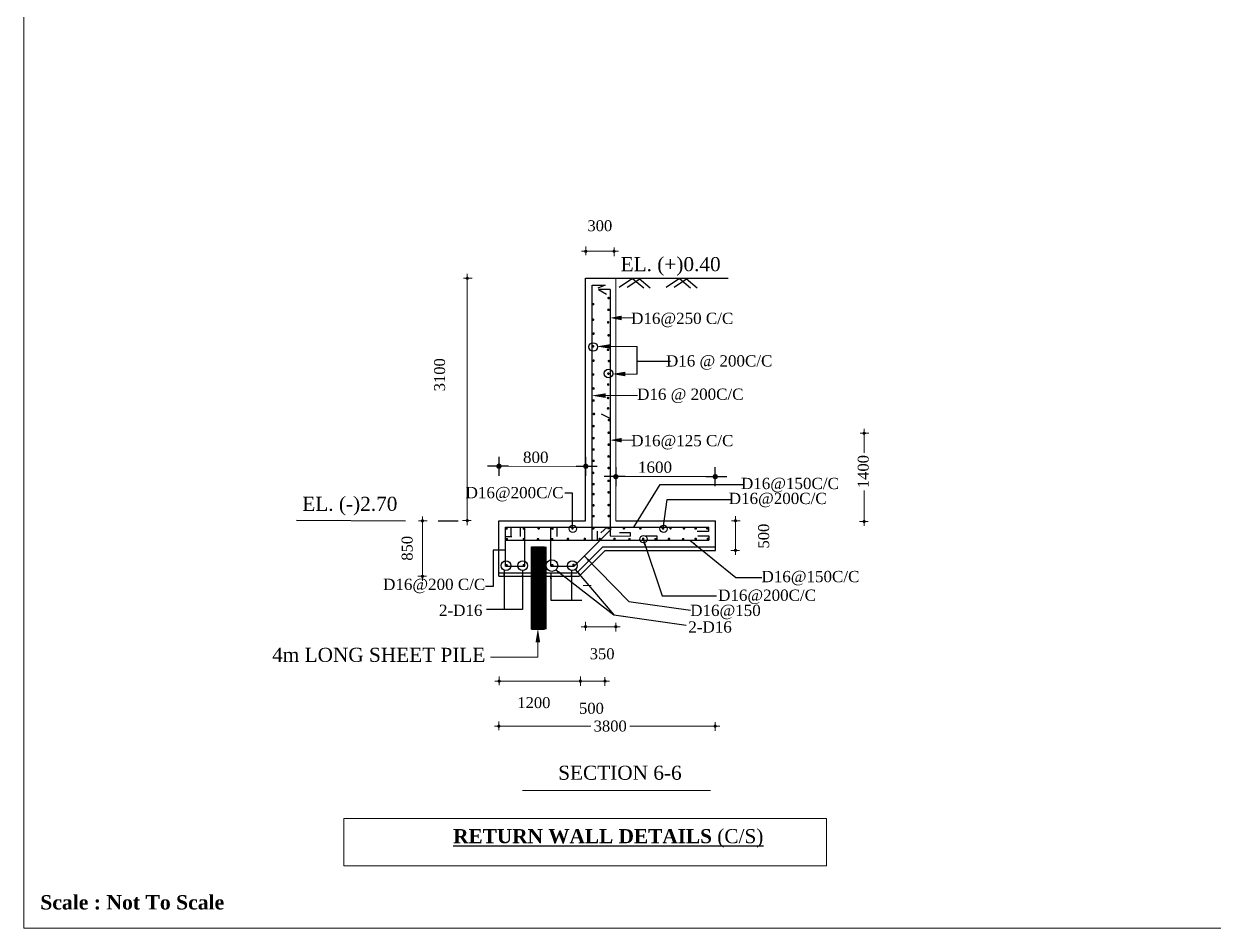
# Model space of a CAD drawing. Header units: inches. Extents: x -1277702 to 350617, y -622745 to 1282697.
# Drawn here: x -724210 to -693778, y 907299 to 930415 of the extents above; entities that cross this region are included whole.
import ezdxf

# ---------------------------------------------------------------- set-up
doc = ezdxf.new("R2010")
doc.units = ezdxf.units.IN
doc.header["$LTSCALE"] = 600
doc.header["$MEASUREMENT"] = 0
doc.linetypes.add('DASHED2', pattern=[0.375, 0.25, -0.125])
doc.layers.add('DIM', color=140, linetype='Continuous', lineweight=15)
doc.layers.add('LINE', color=7, linetype='Continuous', lineweight=20)
for name, color, linetype in [('ELEVATION', 7, 'Continuous'), ('PLAN', 7, 'Continuous'), ('TEXT', 7, 'Continuous')]:
    doc.layers.add(name, color=color, linetype=linetype)
doc.styles.add('arial', font='swisscl.ttf')
doc.styles.add('REGULAR', font='times.ttf', dxfattribs={"height": 200})
doc.dimstyles.new('DIM', dxfattribs={"dimscale": 0, "dimtxt": 200, "dimasz": 1.6, "dimexe": 0, "dimexo": 0, "dimgap": 100, "dimtad": 1, "dimdec": 0, "dimzin": 0, "dimdsep": 46, "dimtxsty": 'REGULAR', "dimblk": 'DD', "dimcen": 150, "dimse1": 1, "dimse2": 1, "dimclrd": 7, "dimclrt": 133, "dimadec": 0, "dimazin": 0, "dimtfac": 1, "dimtdec": 0, "dimtofl": 0, "dimtmove": 0, "dimatfit": 3, "dimfxl": 1, "dimtolj": 1, "dimtzin": 0, "dimlwd": 0, "dimarcsym": 0})
doc.dimstyles.new('LEADER', dxfattribs={"dimtxt": 150, "dimasz": 160, "dimexe": 100, "dimexo": 100, "dimgap": 70, "dimtad": 0, "dimtih": 1, "dimtoh": 1, "dimdec": 0, "dimzin": 0, "dimdsep": 46, "dimtxsty": 'Standard', "dimcen": 0.09, "dimclrd": 170, "dimclre": 170, "dimclrt": 169, "dimadec": 0, "dimazin": 0, "dimtfac": 1, "dimtdec": 4, "dimtofl": 0, "dimtmove": 0, "dimatfit": 3, "dimfxl": 1, "dimtolj": 1, "dimtzin": 0, "dimarcsym": 0})

# ---------------------------------------------------------------- blocks, each defined once
blk = doc.blocks.new('D')
at = {"color": 170}
for p, q in [((-87, 0), (107, 0)), ((0, -87), (0, 87))]:
    blk.add_line(p, q, dxfattribs=at)
at = {"color": 170, "const_width": 25}
blk.add_lwpolyline([(-12, 0, 1), (12, 0, 1)], format="xyb", close=True, dxfattribs=at)
blk = doc.blocks.new('DOT')
at = {"layer": 'DIM'}
for p, q in [((-75, 0), (71, 0)), ((0, 63), (0, -75))]:
    blk.add_line(p, q, dxfattribs=at)
at = {"layer": 'DIM', "const_width": 24.8}
blk.add_lwpolyline([(-13, 0, 1), (13, 0, 1)], format="xyb", close=True, dxfattribs=at)
blk = doc.blocks.new('DD')
at = {"layer": 'DIM'}
blk.add_blockref('DOT', (0, 0), dxfattribs=at)
blk = doc.blocks.new('*D212')
at = {"layer": 'DEFPOINTS', "color": 0, "linetype": 'Continuous'}
for p in [(-708725, 923910), (-712872, 917718), (-708725, 917718)]:
    blk.add_point(p, dxfattribs=at)
at = {"layer": 'LINE', "color": 1, "linetype": 'ByBlock', "lineweight": 0}
blk.add_line((-712872, 923909), (-712872, 917720), dxfattribs=at)
at = {"layer": 'LINE', "color": 1, "linetype": 'Continuous', "lineweight": 0, "xscale": 1.6, "yscale": 1.6, "zscale": 1.6}
for p, rotation in [((-712872, 923910), 90), ((-712872, 917718), 270)]:
    blk.add_blockref('DD', p, dxfattribs=dict(at, rotation=rotation))
at = {"layer": 'LINE', "color": 1, "linetype": 'Continuous', "insert": (-713579, 921445), "char_height": 200, "attachment_point": 5, "rotation": 90, "style": 'REGULAR'}
blk.add_mtext('\\A1;{\\fTimes New Roman|b0|i0|c238|p18;\\H1.4x;3\\fTimes New Roman|b0|i0|c0|p18;1\\fTimes New Roman|b0|i0|c238|p18;00}', dxfattribs=at)
blk = doc.blocks.new('*D213')
at = {"layer": 'DEFPOINTS', "color": 0, "linetype": 'Continuous'}
for p in [(-713613, 917709), (-714018, 916293), (-712582, 916293)]:
    blk.add_point(p, dxfattribs=at)
at = {"layer": 'LINE', "color": 1, "linetype": 'ByBlock', "lineweight": 0}
blk.add_line((-714018, 917708), (-714018, 916295), dxfattribs=at)
at = {"layer": 'LINE', "color": 1, "linetype": 'Continuous', "lineweight": 0, "xscale": 1.6, "yscale": 1.6, "zscale": 1.6}
for p, rotation in [((-714018, 917709), 90), ((-714018, 916293), 270)]:
    blk.add_blockref('DD', p, dxfattribs=dict(at, rotation=rotation))
at = {"layer": 'LINE', "color": 1, "linetype": 'Continuous', "insert": (-714409, 917009), "char_height": 200, "attachment_point": 5, "rotation": 90, "style": 'REGULAR'}
blk.add_mtext('\\A1;{\\fTimes New Roman CE|b0|i0|c238|p18;\\H1.4x;850}', dxfattribs=at)
blk = doc.blocks.new('*D214')
at = {"layer": 'DEFPOINTS', "color": 0, "linetype": 'Continuous'}
for p in [(-709352, 916016), (-709982, 915445), (-709982, 913614)]:
    blk.add_point(p, dxfattribs=at)
at = {"layer": 'LINE', "color": 1, "linetype": 'ByBlock', "lineweight": 0}
blk.add_line((-709354, 913614), (-709980, 913614), dxfattribs=at)
at = {"layer": 'LINE', "color": 1, "linetype": 'Continuous', "lineweight": 0, "xscale": 1.6, "yscale": 1.6, "zscale": 1.6, "rotation": 180}
blk.add_blockref('DD', (-709982, 913614), dxfattribs=at)
at = {"layer": 'LINE', "color": 1, "linetype": 'Continuous', "lineweight": 0, "xscale": 1.6, "yscale": 1.6, "zscale": 1.6}
blk.add_blockref('DD', (-709352, 913614), dxfattribs=at)
at = {"layer": 'LINE', "color": 1, "linetype": 'Continuous', "insert": (-709698, 912918), "char_height": 200, "attachment_point": 5, "style": 'REGULAR'}
blk.add_mtext('\\A1;{\\fTimes New Roman CE|b0|i0|c238|p18;\\H1.4x;500}', dxfattribs=at)
blk = doc.blocks.new('*D215')
at = {"layer": 'DEFPOINTS', "color": 0, "linetype": 'Continuous'}
for p in [(-709982, 915445), (-712058, 915352), (-712058, 913614)]:
    blk.add_point(p, dxfattribs=at)
at = {"layer": 'LINE', "color": 1, "linetype": 'ByBlock', "lineweight": 0}
blk.add_line((-709983, 913614), (-712057, 913614), dxfattribs=at)
at = {"layer": 'LINE', "color": 1, "linetype": 'Continuous', "lineweight": 0, "xscale": 1.6, "yscale": 1.6, "zscale": 1.6, "rotation": 180}
blk.add_blockref('DD', (-712058, 913614), dxfattribs=at)
at = {"layer": 'LINE', "color": 1, "linetype": 'Continuous', "lineweight": 0, "xscale": 1.6, "yscale": 1.6, "zscale": 1.6}
blk.add_blockref('DD', (-709982, 913614), dxfattribs=at)
at = {"layer": 'LINE', "color": 1, "linetype": 'Continuous', "insert": (-711170, 913063), "char_height": 200, "attachment_point": 5, "style": 'REGULAR'}
blk.add_mtext('\\A1;{\\fTimes New Roman CE|b0|i0|c238|p18;\\H1.4x;\\C6;1200}', dxfattribs=at)
blk = doc.blocks.new('*D216')
at = {"layer": 'DEFPOINTS', "color": 0, "linetype": 'Continuous'}
for p in [(-706534, 916957), (-712066, 916293), (-712066, 912464)]:
    blk.add_point(p, dxfattribs=at)
at = {"layer": 'LINE', "color": 1, "linetype": 'ByBlock', "lineweight": 0}
for p, q in [((-712064, 912464), (-709716, 912464)), ((-706535, 912464), (-708721, 912464))]:
    blk.add_line(p, q, dxfattribs=at)
at = {"layer": 'LINE', "color": 1, "linetype": 'Continuous', "lineweight": 0, "xscale": 1.6, "yscale": 1.6, "zscale": 1.6, "rotation": 180}
blk.add_blockref('DD', (-712066, 912464), dxfattribs=at)
at = {"layer": 'LINE', "color": 1, "linetype": 'Continuous', "lineweight": 0, "xscale": 1.6, "yscale": 1.6, "zscale": 1.6}
blk.add_blockref('DD', (-706534, 912464), dxfattribs=at)
at = {"layer": 'LINE', "color": 1, "linetype": 'Continuous', "insert": (-709219, 912464), "char_height": 200, "attachment_point": 5, "style": 'REGULAR'}
blk.add_mtext('\\A1;{\\fTimes New Roman|b0|i0|c0|p18;\\H1.4x;380\\fTimes New Roman|b0|i0|c238|p18;0}', dxfattribs=at)
blk = doc.blocks.new('*D223')
at = {"layer": 'DEFPOINTS', "color": 0, "linetype": 'Continuous'}
for p in [(-706530, 917714), (-706530, 916957), (-706016, 916957)]:
    blk.add_point(p, dxfattribs=at)
at = {"layer": 'LINE', "color": 1, "linetype": 'ByBlock', "lineweight": 0}
blk.add_line((-706016, 917712), (-706016, 916959), dxfattribs=at)
at = {"layer": 'LINE', "color": 1, "linetype": 'Continuous', "lineweight": 0, "xscale": 1.6, "yscale": 1.6, "zscale": 1.6}
for p, rotation in [((-706016, 917714), 90), ((-706016, 916957), 270)]:
    blk.add_blockref('DD', p, dxfattribs=dict(at, rotation=rotation))
at = {"layer": 'LINE', "color": 1, "linetype": 'Continuous', "insert": (-705294, 917321), "char_height": 200, "attachment_point": 5, "rotation": 90, "style": 'REGULAR'}
blk.add_mtext('\\A1;{\\fTimes New Roman CE|b0|i0|c238|p18;\\H1.4x;500}', dxfattribs=at)
blk = doc.blocks.new('*D217')
at = {"layer": 'DEFPOINTS', "color": 0, "linetype": 'Continuous'}
for p in [(-709849, 917714), (-709075, 917714), (-709849, 915006)]:
    blk.add_point(p, dxfattribs=at)
at = {"layer": 'LINE', "color": 1, "linetype": 'ByBlock', "lineweight": 0}
blk.add_line((-709076, 915006), (-709848, 915006), dxfattribs=at)
at = {"layer": 'LINE', "color": 1, "linetype": 'Continuous', "lineweight": 0, "xscale": 1.6, "yscale": 1.6, "zscale": 1.6, "rotation": 180}
blk.add_blockref('DD', (-709849, 915006), dxfattribs=at)
at = {"layer": 'LINE', "color": 1, "linetype": 'Continuous', "lineweight": 0, "xscale": 1.6, "yscale": 1.6, "zscale": 1.6}
blk.add_blockref('DD', (-709075, 915006), dxfattribs=at)
at = {"layer": 'LINE', "color": 1, "linetype": 'Continuous', "insert": (-709425, 914311), "char_height": 200, "attachment_point": 5, "style": 'REGULAR'}
blk.add_mtext('\\A1;{\\fTimes New Roman|b0|i0|c238|p18;\\H1.4x;3\\fTimes New Roman|b0|i0|c0|p18;5\\fTimes New Roman|b0|i0|c238|p18;0}', dxfattribs=at)
blk = doc.blocks.new('*D218')
at = {"layer": 'DEFPOINTS', "color": 0, "linetype": 'Continuous'}
for p in [(-709121, 927002), (-709843, 926431), (-709843, 924600)]:
    blk.add_point(p, dxfattribs=at)
at = {"layer": 'LINE', "color": 1, "linetype": 'ByBlock', "lineweight": 0}
blk.add_line((-709123, 924600), (-709841, 924600), dxfattribs=at)
at = {"layer": 'LINE', "color": 1, "linetype": 'Continuous', "lineweight": 0, "xscale": 1.6, "yscale": 1.6, "zscale": 1.6, "rotation": 180}
blk.add_blockref('DD', (-709843, 924600), dxfattribs=at)
at = {"layer": 'LINE', "color": 1, "linetype": 'Continuous', "lineweight": 0, "xscale": 1.6, "yscale": 1.6, "zscale": 1.6}
blk.add_blockref('DD', (-709121, 924600), dxfattribs=at)
at = {"layer": 'LINE', "color": 1, "linetype": 'Continuous', "insert": (-709484, 925253), "char_height": 200, "attachment_point": 5, "style": 'REGULAR'}
blk.add_mtext('\\A1;{\\fTimes New Roman CE|b0|i0|c238|p18;\\H1.4x;30\\fTimes New Roman|b0|i0|c238|p18;0}', dxfattribs=at)
blk = doc.blocks.new('*D221')
at = {"layer": 'DEFPOINTS', "color": 0, "linetype": 'Continuous'}
for p in [(-700920, 919949), (-702727, 917696), (-699576, 917696)]:
    blk.add_point(p, dxfattribs=at)
at = {"layer": 'LINE', "color": 1, "lineweight": 0}
for p, q in [((-702727, 919947), (-702727, 919452)), ((-702727, 917698), (-702727, 918489))]:
    blk.add_line(p, q, dxfattribs=at)
at = {"layer": 'LINE', "color": 1, "linetype": 'Continuous', "lineweight": 0, "xscale": 1.6, "yscale": 1.6, "zscale": 1.6}
for p, rotation in [((-702727, 919949), 90), ((-702727, 917696), 270)]:
    blk.add_blockref('DD', p, dxfattribs=dict(at, rotation=rotation))
at = {"layer": 'LINE', "color": 1, "linetype": 'Continuous', "insert": (-702749, 918970), "char_height": 200, "attachment_point": 5, "rotation": 90, "style": 'REGULAR'}
blk.add_mtext('\\A1;{\\fTimes New Roman|b0|i0|c0|p18;\\H1.4x;1400}', dxfattribs=at)

msp = doc.modelspace()

# ---------------------------------------------------------------- linework, layer by layer
at = {"color": 7}
for p, q in [((-709849.28605, 923909.77652), (-709296.05408, 923909.77652)), ((-709296.05408, 923909.77652), (-706199.36286, 923909.77652)), ((-708644.83289, 923903.03529), (-708988.21473, 923677.60052)), ((-708438.80307, 923903.03529), (-708782.1849, 923677.60052)), ((-708644.83289, 923903.03529), (-708360.31634, 923667.79866)), ((-708478.04689, 923903.03529), (-708193.53033, 923667.79866)), ((-707447.90048, 923903.03529), (-707791.28231, 923677.60052)), ((-707241.87066, 923903.03529), (-707585.25249, 923677.60052)), ((-707447.90048, 923903.03529), (-707163.38392, 923667.79866)), ((-707281.11448, 923903.03529), (-706996.59792, 923667.79866)), ((-711908.24202, 916964.50663), (-712212.92618, 916964.50663)), ((-712212.32353, 916965.51411), (-712212.32353, 916031.04272)), ((-712212.32353, 916031.04272), (-712407.19144, 916031.04272))]:
    msp.add_line(p, q, dxfattribs=at)
for p, q in [((-708527.3059, 921459.60271), (-708527.3059, 922168.31775)), ((-708524.21651, 921795.48778), (-707676.8486, 921795.48778))]:
    msp.add_line(p, q)
at = {"color": 1}
msp.add_line((-709451.69481, 920449.33696), (-709224.63046, 920338.6044), dxfattribs=at)
at = {"color": 5, "linetype": 'Continuous', "lineweight": 0}
for p, q in [((-709838.06544, 919105.28222), (-712059.44777, 919103.53185)), ((-706535.53003, 918840.78334), (-709116.61806, 918840.78334)), ((-709911.39057, 916061.00626), (-709704.02631, 916062.31919)), ((-711067.72399, 914605.15453), (-711067.72399, 914228.83167)), ((-711067.72399, 914228.83167), (-712278.07802, 914228.8327))]:
    msp.add_line(p, q, dxfattribs=at)
at = {"layer": 'DEFPOINTS', "color": 0, "linetype": 'ByBlock'}
for p in [(-709119.38422, 918840.78334), (-713385.06999, 917713.57845), (-712559.13099, 917713.57845), (-712062.21393, 917713.57845), (-712062.21393, 917713.57845), (-709849.28605, 917713.57845), (-706529.89422, 917713.57845), (-712036.64414, 912739.67665)]:
    msp.add_point(p, dxfattribs=at)
at = {"layer": 'DEFPOINTS', "color": 1, "linetype": 'ByBlock'}
for p in [(-706527.28052, 912739.67665), (-706527.28052, 912463.28239)]:
    msp.add_point(p, dxfattribs=at)
at = {"layer": 'ELEVATION'}
for p, q in [((-709849.28605, 917713.57845), (-709849.28605, 923909.77652)), ((-714454.33359, 917706.95627), (-717237.53057, 917716.81664)), ((-712062.21393, 916293.21217), (-712062.21393, 917713.57845)), ((-712062.21393, 917713.57845), (-709849.28605, 917713.57845)), ((-709074.76129, 917713.57845), (-706529.89422, 917713.57845)), ((-706529.89422, 916957.09053), (-706529.89422, 917713.57845)), ((-711232.36598, 914942.57534), (-711232.36598, 917049.70009)), ((-711232.36598, 917049.70009), (-710900.42679, 917049.70009)), ((-711221.30134, 914942.57534), (-711221.30134, 917049.70009)), ((-711199.17206, 914942.57534), (-711199.17206, 917049.70009)), ((-711177.04278, 914942.57534), (-711177.04278, 917049.70009)), ((-711154.9135, 914942.57534), (-711154.9135, 917049.70009)), ((-711154.9135, 914942.57534), (-711154.9135, 917049.70009)), ((-711132.78422, 914942.57534), (-711132.78422, 917049.70009)), ((-711132.78422, 914942.57534), (-711132.78422, 917049.70009)), ((-711132.78422, 914942.57534), (-711132.78422, 917049.70009)), ((-711110.65494, 914942.57534), (-711110.65494, 917049.70009)), ((-711088.52566, 914942.57534), (-711088.52566, 917049.70009)), ((-711066.39638, 914942.57534), (-711066.39638, 917049.70009)), ((-711044.26711, 914942.57534), (-711044.26711, 917049.70009)), ((-711044.26711, 914942.57534), (-711044.26711, 917049.70009)), ((-711044.26711, 914942.57534), (-711044.26711, 917049.70009)), ((-711044.26711, 914942.57534), (-711044.26711, 917049.70009)), ((-711044.26711, 914942.57534), (-711044.26711, 917049.70009)), ((-711044.26711, 914942.57534), (-711044.26711, 917049.70009)), ((-711044.26711, 914942.57534), (-711044.26711, 917049.70009)), ((-711044.26711, 914942.57534), (-711044.26711, 917049.70009)), ((-711044.26711, 914942.57534), (-711044.26711, 917049.70009)), ((-711022.13783, 914942.57534), (-711022.13783, 917049.70009)), ((-711000.00855, 914942.57534), (-711000.00855, 917049.70009)), ((-710977.87927, 914942.57534), (-710977.87927, 917049.70009)), ((-710955.74999, 914942.57534), (-710955.74999, 917049.70009)), ((-710933.62071, 914942.57534), (-710933.62071, 917049.70009)), ((-710933.62071, 914942.57534), (-710933.62071, 917049.70009)), ((-710922.55607, 914942.57534), (-710922.55607, 917049.70009)), ((-710922.55607, 914942.57534), (-710922.55607, 917049.70009)), ((-710922.55607, 914942.57534), (-710922.55607, 917049.70009)), ((-710922.55607, 914942.57534), (-710922.55607, 917049.70009)), ((-710911.49143, 914942.57534), (-710911.49143, 917049.70009)), ((-710900.42679, 914942.57534), (-710900.42679, 917049.70009)), ((-710900.42679, 914942.57534), (-710900.42679, 917049.70009)), ((-710900.42679, 914942.57534), (-710900.42679, 917049.70009)), ((-710900.42679, 914942.57534), (-710900.42679, 917049.70009)), ((-710900.42679, 914942.57534), (-710900.42679, 917049.70009)), ((-710900.42679, 914942.57534), (-710900.42679, 917049.70009)), ((-710900.42679, 914942.57534), (-710900.42679, 917049.70009)), ((-710900.42679, 914942.57534), (-710900.42679, 917049.70009)), ((-710900.42679, 914942.57534), (-710900.42679, 917049.70009)), ((-710900.42679, 914942.57534), (-710900.42679, 917049.70009)), ((-710900.42679, 914942.57534), (-710900.42679, 917049.70009)), ((-710900.42679, 914942.57534), (-710900.42679, 917049.70009)), ((-710900.42679, 914942.57534), (-710900.42679, 917049.70009)), ((-710900.42679, 914942.57534), (-710900.42679, 917049.70009)), ((-710878.29751, 914942.57534), (-710878.29751, 917049.70009)), ((-710878.29751, 914942.57534), (-710878.29751, 917049.70009)), ((-710878.29751, 914942.57534), (-710878.29751, 917049.70009)), ((-710878.29751, 914942.57534), (-710878.29751, 917049.70009)), ((-710878.29751, 914942.57534), (-710878.29751, 917049.70009)), ((-710878.29751, 914942.57534), (-710878.29751, 917049.70009)), ((-710878.29751, 914942.57534), (-710878.29751, 917049.70009)), ((-710878.29751, 914942.57534), (-710878.29751, 917049.70009)), ((-710878.29751, 914942.57534), (-710878.29751, 917049.70009)), ((-710878.29751, 914942.57534), (-710878.29751, 917049.70009)), ((-710878.29751, 914942.57534), (-710878.29751, 917049.70009)), ((-710878.29751, 914942.57534), (-710878.29751, 917049.70009)), ((-710856.16824, 914942.57534), (-710856.16824, 917049.70009)), ((-710856.16824, 914942.57534), (-710856.16824, 917049.70009)), ((-710856.16824, 914942.57534), (-710856.16824, 917049.70009)), ((-710856.16824, 914942.57534), (-710856.16824, 917049.70009)), ((-710070.57884, 916385.82172), (-709406.70047, 917049.70009)), ((-710012.62829, 916293.21217), (-709348.74993, 916957.09053)), ((-709406.70047, 917049.70009), (-706529.89422, 917049.70009)), ((-709348.74993, 916957.09053), (-706529.89422, 916957.09053)), ((-712062.21393, 916385.82172), (-711232.36598, 916385.82172)), ((-710900.42679, 916385.82172), (-710070.57884, 916385.82172)), ((-712062.21393, 916293.21217), (-711232.36598, 916293.21217)), ((-710900.42679, 916293.21217), (-710012.62829, 916293.21217)), ((-711232.36598, 914942.57534), (-710900.42679, 914942.57534))]:
    msp.add_line(p, q, dxfattribs=at)
at = {"layer": 'ELEVATION', "color": 1}
for p, q in [((-709683.31646, 917215.66968), (-709683.31646, 923735.96265)), ((-709683.31646, 923735.96265), (-709346.23678, 923735.96265)), ((-709346.23678, 923735.96265), (-709535.84477, 923654.72807)), ((-709223.991, 923623.14129), (-709519.16497, 923623.14129)), ((-709519.16497, 923623.14129), (-709309.56892, 923503.12204)), ((-709224.0398, 923623.14129), (-709223.991, 917326.31607)), ((-711896.24434, 917547.60886), (-709068.8338, 917547.60886)), ((-711896.24434, 916551.79131), (-711896.24434, 917547.60886)), ((-711759.42932, 917549.32725), (-711759.42932, 917313.9961)), ((-711523.83311, 917549.32725), (-711523.83311, 917313.9961)), ((-711398.33557, 916551.79131), (-711398.33557, 917547.60886)), ((-710734.4572, 916551.79131), (-710734.4572, 917547.60886)), ((-710581.45426, 917549.32725), (-710581.45426, 917313.9961)), ((-709294.7425, 917549.32725), (-709457.84756, 917404.50821)), ((-709263.01792, 917553.11738), (-709191.54476, 917499.57224)), ((-709074.76129, 917547.60886), (-706695.86381, 917547.60886)), ((-706703.19917, 917549.32725), (-706703.19917, 917440.71256)), ((-711896.22037, 917315.10724), (-711729.9824, 917315.10724)), ((-710139.32569, 916551.79131), (-709191.54476, 917499.57224)), ((-709540.0822, 917214.39298), (-709540.0822, 917446.86727)), ((-709224.04202, 917326.13348), (-708704.67973, 917322.86386)), ((-708983.65281, 917413.37597), (-708704.47717, 917413.37597)), ((-708707.9123, 917413.37597), (-708704.67973, 917322.86386)), ((-708308.80897, 917326.31607), (-708029.63333, 917326.31607)), ((-708029.63333, 917326.31607), (-708029.63333, 917215.66968)), ((-706703.19917, 917440.71256), (-706993.16224, 917440.71256)), ((-706975.03945, 917326.31607), (-706695.86381, 917326.31607)), ((-706695.86381, 917326.31607), (-706695.86381, 917215.66968)), ((-711896.24434, 917215.66968), (-706695.86381, 917215.66968)), ((-711896.24434, 916551.79131), (-711398.33557, 916551.79131)), ((-710734.4572, 916551.79131), (-710139.32569, 916551.79131))]:
    msp.add_line(p, q, dxfattribs=at)
at = {"layer": 'ELEVATION', "color": 1, "lineweight": 0, "const_width": 32.64069}
for points in [[(-709276.80171, 923404.56615, 1), (-709243.05456, 923404.56615, 1)], [(-709673.3225, 923249.58384, 1), (-709639.57535, 923249.58384, 1)], [(-709280.60347, 923105.67076, 1), (-709246.85632, 923105.67076, 1)], [(-709673.3225, 922851.0572, 1), (-709639.57535, 922851.0572, 1)], [(-709288.41701, 922784.63609, 1), (-709254.66986, 922784.63609, 1)], [(-709662.24017, 922496.81074, 1), (-709628.49302, 922496.81074, 1)], [(-709277.33467, 922452.53056, 1), (-709243.58752, 922452.53056, 1)], [(-709673.324, 922171.43825, 1), (-709639.57685, 922171.43825, 1)], [(-709290.37566, 922082.80629, 1), (-709256.62851, 922082.80629, 1)], [(-709662.24167, 921806.12257, 1), (-709628.49451, 921806.12257, 1)], [(-709268.2095, 921794.98176, 1), (-709234.46235, 921794.98176, 1)], [(-709281.08671, 921473.94628, 1), (-709247.33956, 921473.94628, 1)], [(-709673.324, 921451.87694, 1), (-709639.57685, 921451.87694, 1)], [(-709288.04248, 921194.58769, 1), (-709254.29533, 921194.58769, 1)], [(-709662.24167, 921095.46198, 1), (-709628.49451, 921095.46198, 1)], [(-709662.24167, 920785.49736, 1), (-709628.49451, 920785.49736, 1)], [(-709291.09797, 920851.81642, 1), (-709257.35082, 920851.81642, 1)], [(-709291.09797, 920586.18973, 1), (-709257.35082, 920586.18973, 1)], [(-709651.15784, 920442.32178, 1), (-709617.41069, 920442.32178, 1)], [(-709268.9333, 920287.29433, 1), (-709235.18615, 920287.29433, 1)], [(-709662.24167, 920132.35634, 1), (-709628.49451, 920132.35634, 1)], [(-709274.57995, 919964.06673, 1), (-709240.8328, 919964.06673, 1)], [(-709662.24167, 919822.39172, 1), (-709628.49451, 919822.39172, 1)], [(-709274.36641, 919657.98886, 1), (-709240.61926, 919657.98886, 1)], [(-709662.24167, 919534.5672, 1), (-709628.49451, 919534.5672, 1)], [(-709277.59545, 919357.39966, 1), (-709243.8483, 919357.39966, 1)], [(-709662.24167, 919246.74185, 1), (-709628.49451, 919246.74185, 1)], [(-709276.3142, 919061.12354, 1), (-709242.56705, 919061.12354, 1)], [(-709673.324, 918936.77724, 1), (-709639.57685, 918936.77724, 1)], [(-709277.71521, 918733.77778, 1), (-709243.96806, 918733.77778, 1)], [(-709662.24167, 918648.95271, 1), (-709628.49451, 918648.95271, 1)], [(-709662.24167, 918648.95271, 1), (-709628.49451, 918648.95271, 1)], [(-709275.10626, 918438.47603, 1), (-709241.35911, 918438.47603, 1)], [(-709662.24167, 918394.33833, 1), (-709628.49451, 918394.33833, 1)], [(-709662.24167, 918106.51381, 1), (-709628.49451, 918106.51381, 1)], [(-709662.24167, 917829.75933, 1), (-709628.49451, 917829.75933, 1)], [(-709277.14369, 918113.97977, 1), (-709243.39654, 918113.97977, 1)], [(-709272.96867, 917834.22516, 1), (-709239.22152, 917834.22516, 1)], [(-711885.38737, 917514.37056, 1), (-711851.64022, 917514.37056, 1)], [(-711442.08513, 917514.37056, 1), (-711408.33797, 917514.37056, 1)], [(-711065.27836, 917519.90559, 1), (-711031.53121, 917519.90559, 1)], [(-710710.63627, 917514.37056, 1), (-710676.88912, 917514.37056, 1)], [(-710200.84003, 917519.90559, 1), (-710167.09288, 917519.90559, 1)], [(-709668.87763, 917519.90559, 1), (-709635.13048, 917519.90559, 1)], [(-709280.98705, 917525.44061, 1), (-709247.2399, 917525.44061, 1)], [(-708885.91272, 917519.90641, 1), (-708852.16557, 917519.90641, 1)], [(-708464.77514, 917519.90641, 1), (-708431.02799, 917519.90641, 1)], [(-707884.2157, 917514.37139, 1), (-707850.46855, 917514.37139, 1)], [(-707694.53737, 917519.90641, 1), (-707660.79022, 917519.90641, 1)], [(-707349.88206, 917519.90641, 1), (-707316.13491, 917519.90641, 1)], [(-707050.65312, 917514.37139, 1), (-707016.90597, 917514.37139, 1)], [(-706751.42418, 917514.37139, 1), (-706717.67703, 917514.37139, 1)], [(-711879.84546, 917243.15111, 1), (-711846.09831, 917243.15111, 1)], [(-711442.08513, 917243.15111, 1), (-711408.33797, 917243.15111, 1)], [(-711081.90261, 917243.15111, 1), (-711048.15546, 917243.15111, 1)], [(-710721.7186, 917243.15111, 1), (-710687.97145, 917243.15111, 1)], [(-710317.20526, 917248.68613, 1), (-710283.45811, 917248.68613, 1)], [(-709884.98684, 917248.68613, 1), (-709851.23969, 917248.68613, 1)], [(-709502.63817, 917248.68613, 1), (-709468.89102, 917248.68613, 1)], [(-709125.83141, 917248.68613, 1), (-709092.08426, 917248.68613, 1)], [(-708743.48274, 917243.15111, 1), (-708709.73559, 917243.15111, 1)], [(-708392.73923, 917248.68696, 1), (-708358.99208, 917248.68696, 1)], [(-708076.88605, 917243.15194, 1), (-708043.1389, 917243.15194, 1)], [(-707733.32628, 917248.68696, 1), (-707699.57913, 917248.68696, 1)], [(-707372.04822, 917243.15194, 1), (-707338.30107, 917243.15194, 1)], [(-707050.65312, 917248.68696, 1), (-707016.90597, 917248.68696, 1)], [(-706740.34185, 917248.68696, 1), (-706706.5947, 917248.68696, 1)], [(-711885.38737, 916578.94087, 1), (-711851.64022, 916578.94087, 1)], [(-711442.08513, 916578.94087, 1), (-711408.33797, 916578.94087, 1)], [(-710716.17818, 916578.94087, 1), (-710682.43103, 916578.94087, 1)], [(-710173.13196, 916584.47589, 1), (-710139.38481, 916584.47589, 1)]]:
    msp.add_lwpolyline(points, format="xyb", close=True, dxfattribs=at)
at = {"layer": 'ELEVATION', "color": 1}
for centre, radius in [((-709656.45042, 922154.56467), 109.32623), ((-709262.34122, 921474.4009), 109.32623), ((-710173.28328, 917507.96597), 93.70819), ((-707853.59108, 917508.35981), 93.70819), ((-708369.06402, 917242.85326), 93.70819)]:
    msp.add_circle(centre, radius, dxfattribs=at)
at = {"layer": 'LINE', "linetype": 'Continuous'}
msp.add_line((-709074.76129, 917713.57845), (-709074.76129, 923909.77652), dxfattribs=at)
at = {"layer": 'LINE', "elevation": 0}
msp.add_lwpolyline([(-657097.11624, 907299.40895), (-724210.2993, 907299.40895), (-724210.2993, 954758.01697), (-657097.11624, 954758.01697)], close=True, dxfattribs=at)
at = {"layer": 'LINE', "linetype": 'Continuous'}
msp.add_lwpolyline([(-716031.32576, 910101.5557), (-716031.32576, 908896.59852), (-703691.34598, 908896.59852), (-703691.34598, 910101.5557), (-716031.32576, 910101.5557)], dxfattribs=at)
at = {"layer": 'PLAN', "color": 170, "lineweight": 0}
for p, q in [((-709207.26301, 922168.66425), (-708527.3059, 922168.31775)), ((-709336.87015, 920911.61681), (-708521.84066, 920911.27031)), ((-711463.4176, 910817.51508), (-706651.89453, 910817.51508))]:
    msp.add_line(p, q, dxfattribs=at)
at = {"layer": 'PLAN', "color": 170}
msp.add_line((-713613.33015, 917709.21884), (-713102.93661, 917709.21884), dxfattribs=at)
at = {"layer": 'PLAN', "color": 170, "lineweight": 0}
for points in [[(-709068.31996, 922897.4443), (-708628.89386, 922897.4443)], [(-708848.82772, 921459.60271), (-708527.3059, 921459.60271)], [(-709065.18805, 919772.65705), (-708625.76195, 919772.65705)]]:
    msp.add_lwpolyline(points, dxfattribs=at)
at = {"layer": 'PLAN', "color": 170}
for centre, radius in [((-711883.56677, 916567.3585), 124.70099), ((-711459.16878, 916567.3585), 124.70099), ((-710710.23177, 916567.3585), 149.64132), ((-710185.97586, 916567.3585), 124.70099)]:
    msp.add_circle(centre, radius, dxfattribs=at)
for points in [[(-708926.35031, 922956.45571), (-709224.03419, 922899.40246), (-708926.35031, 922838.43289)], [(-709207.26301, 922227.67566), (-709561.33147, 922168.66425), (-709207.26301, 922109.65284)], [(-708830.37413, 921523.27346), (-709169.01163, 921464.26205), (-708830.37413, 921405.25064)], [(-709336.87015, 920970.62822), (-709690.93862, 920911.61681), (-709336.87015, 920852.6054)], [(-708923.2184, 919831.66846), (-709220.90228, 919774.61521), (-708923.2184, 919713.64564)], [(-711008.71258, 914605.15453), (-711067.72399, 914959.22299), (-711126.7354, 914605.15453)]]:
    msp.add_solid(points, dxfattribs=at)

# ---------------------------------------------------------------- block references
at = {"color": 170, "linetype": 'ByBlock', "xscale": 2.766159853665158, "yscale": 2.766159853665158, "zscale": 2.766159853878453, "rotation": 180}
for p in [(-712062.21393, 919105.28222), (-709074.76129, 918840.78334)]:
    msp.add_blockref('D', p, dxfattribs=at)
at = {"color": 170, "linetype": 'ByBlock', "xscale": 2.766159853665158, "yscale": 2.766159853665158, "zscale": 2.766159853878453}
for p in [(-709844.84053, 919105.28222), (-706532.76387, 918840.78334)]:
    msp.add_blockref('D', p, dxfattribs=at)

# ---------------------------------------------------------------- texts
at = {"layer": 'TEXT', "linetype": 'DASHED2', "style": 'REGULAR'}
for s, height, p in [('D16@150C/C', 288, (-705350.70602, 916143.1605)), ('D16@200C/C', 288, (-706459.88899, 915666.25292)), ('SECTION 6-6', 360, (-710548.46123, 911092.64471))]:
    msp.add_text(s, height=height, dxfattribs=at).set_placement(p)
for s, insert, char_height, width, attachment_point in [('\\A1;{\\fTimes New Roman CE|b0|i0|c238|p18;EL. (+)}0{\\fTimes New Roman CE|b0|i0|c238|p18;.}4{\\fTimes New Roman CE|b0|i0|c238|p18;0}', (-706394.95274, 924452.12515), 360, 8720.4337188, 3), ('{\\fTimes New Roman|b0|i0|c238|p18;D16@\\fTimes New Roman|b0|i0|c0|p18;250\\fTimes New Roman|b0|i0|c238|p18; C/C}', (-706071.67387, 923030.34556), 288, 8720.4337188, 3), ('{\\fTimes New Roman CE|b0|i0|c238|p18;D16 @ 2}0{\\fTimes New Roman CE|b0|i0|c238|p18;0C/C}', (-705072.08618, 921943.97442), 288, 8720.4337188, 3), ('{\\fTimes New Roman CE|b0|i0|c238|p18;D16 @ 2}0{\\fTimes New Roman CE|b0|i0|c238|p18;0C/C}', (-705809.37904, 921091.7352), 288, 8720.4337188, 3), ('{\\fTimes New Roman|b0|i0|c238|p18;D16@\\fTimes New Roman|b0|i0|c0|p18;125\\fTimes New Roman|b0|i0|c238|p18; C/C}', (-706068.54196, 919905.55831), 288, 8720.4337188, 3), ('{\\fTimes New Roman|b0|i0|c0|p18;8\\fTimes New Roman|b0|i0|c238|p18;00}', (-710795.63168, 919480.17195), 288, 8720.4337188, 3), ('{\\fTimes New Roman|b0|i0|c238|p18;1}6{\\fTimes New Roman|b0|i0|c238|p18;00}', (-707638.45641, 919226.23739), 288, 8720.4337188, 3), ('\\A1;{\\fTimes New Roman|b0|i0|c238|p18;D16@}15{\\fTimes New Roman CE|b0|i0|c238|p18;0\\fTimes New Roman|b0|i0|c238|p18;C/C}', (-703372.02079, 918810.64573), 288, 8720.4337188, 3), ('\\A1;{\\fTimes New Roman CE|b0|i0|c238|p18;D16@200C/C}', (-710411.53958, 918576.58897), 288, 8720.4337188, 3), ('{\\fTimes New Roman|b0|i0|c238|p18;EL. (-)\\fTimes New Roman|b0|i0|c0|p18;2\\fTimes New Roman|b0|i0|c238|p18;.}7{\\fTimes New Roman|b0|i0|c238|p18;0}', (-714659.63403, 918325.75166), 360, 8720.4337188, 3), ('\\A1;{\\fTimes New Roman CE|b0|i0|c238|p18;D16@2}0{\\fTimes New Roman CE|b0|i0|c238|p18;0C/C}', (-703683.95836, 918428.45307), 288, 8720.4337188, 3), ('{\\fTimes New Roman CE|b0|i0|c238|p18;D16@}20{\\fTimes New Roman CE|b0|i0|c238|p18;0 C/C}', (-712412.55734, 916231.62512), 288, 8720.4337188, 3), ('{\\fTimes New Roman CE|b0|i0|c238|p18;2-D1}6', (-712485.23322, 915568.66425), 288, 8720.4337188, 3), ('{\\fTimes New Roman CE|b0|i0|c238|p18;D16@}15{\\fTimes New Roman CE|b0|i0|c238|p18;0}', (-705370.2877, 915566.50583), 288, 8720.4337188, 3), ('{\\fTimes New Roman CE|b0|i0|c238|p18;2-D1}6', (-706110.78812, 915142.63376), 288, 8720.4337188, 3), ('4{\\fTimes New Roman CE|b0|i0|c238|p18;m LONG SHEET PILE}', (-712410.09837, 914466.51157), 360, 7641.9767424, 3), ('{\\fTimes New Roman CE|b1|i0|c0|p18;\\LRETURN \\fTimes New Roman CE|b1|i0|c238|p18;WALL DETAILS\\fTimes New Roman CE|b0|i0|c0|p18; (C/S)}', (-713234.58839, 909832.17638), 360, 12815.2424287, 1)]:
    msp.add_mtext(s, dxfattribs=dict(at, insert=insert, char_height=char_height, width=width, attachment_point=attachment_point))
at = {"layer": 'TEXT', "color": 0, "linetype": 'ByBlock', "insert": (-723788.85311, 908144.07859, 0), "char_height": 366.2427482, "width": 19062.7760006, "attachment_point": 1, "style": 'arial'}
msp.add_mtext('{\\fTimes New Roman|b1|i0|c0|p18;Scale : Not To Scale}', dxfattribs=at)

# ---------------------------------------------------------------- dimensions: what is measured, and where the dimension line sits
at = {"layer": 'LINE', "color": 1, "linetype": 'Continuous'}
for base, p1, p2, angle, text, override, picture, middle in [((-709843.07456, 924600.26881), (-709121.24565, 927002.48765), (-709843.07456, 926431.21883), 180, '{\\fTimes New Roman CE|b0|i0|c238|p18;\\H1.4x;30\\fTimes New Roman|b0|i0|c238|p18;0}', {"dimscale": 1, "dimclrd": 1, "dimclrt": 1, "dimtmove": 2, "dimfxl": 300, "dimfxlon": 1}, '*D218', (-709483.97951, 925252.86861)), ((-712871.7478, 917718.08687), (-708725.34871, 923910.26867), (-708725.34046, 917718.08687), 90, '{\\fTimes New Roman|b0|i0|c238|p18;\\H1.4x;3\\fTimes New Roman|b0|i0|c0|p18;1\\fTimes New Roman|b0|i0|c238|p18;00}', {"dimscale": 1, "dimclrd": 1, "dimclrt": 1, "dimtmove": 2, "dimfxl": 300, "dimfxlon": 1}, '*D212', (-713579.04776, 921444.83899)), ((-702727.15302, 917696.01001), (-700920.36536, 919948.89607), (-699576.32367, 917696.01001), 90, '{\\fTimes New Roman|b0|i0|c0|p18;\\H1.4x;1400}', {"dimscale": 1, "dimclrd": 1, "dimclrt": 1, "dimtmove": 2}, '*D221', (-702748.93772, 918970.42134)), ((-714017.98282, 916293.21217), (-713613.33015, 917709.21884), (-712582.48961, 916293.21217), 90, '{\\fTimes New Roman CE|b0|i0|c238|p18;\\H1.4x;850}', {"dimscale": 1, "dimclrd": 1, "dimclrt": 1, "dimtmove": 2, "dimfxl": 300, "dimfxlon": 1}, '*D213', (-714408.69939, 917009.36521)), ((-709849.28605, 915006.19632), (-709074.76129, 917713.57845), (-709849.28605, 917713.57845), 180, '{\\fTimes New Roman|b0|i0|c238|p18;\\H1.4x;3\\fTimes New Roman|b0|i0|c0|p18;5\\fTimes New Roman|b0|i0|c238|p18;0}', {"dimscale": 1, "dimclrd": 1, "dimclrt": 1, "dimtmove": 2, "dimfxl": 300, "dimfxlon": 1}, '*D217', (-709424.79506, 914310.62548)), ((-706016.283, 916957.09053), (-706529.89422, 917713.57845), (-706529.89422, 916957.09053), 90, '{\\fTimes New Roman CE|b0|i0|c238|p18;\\H1.4x;500}', {"dimscale": 1, "dimclrd": 1, "dimclrt": 1, "dimtmove": 2, "dimfxl": 300, "dimfxlon": 1}, '*D223', (-705294.13553, 917320.79304)), ((-712065.95101, 912463.96925), (-706533.6313, 916957.09053), (-712065.95101, 916293.21217), 180, '{\\fTimes New Roman|b0|i0|c0|p18;\\H1.4x;380\\fTimes New Roman|b0|i0|c238|p18;0}', {"dimscale": 1, "dimclrd": 1, "dimclrt": 1, "dimtmove": 2, "dimfxl": 300, "dimfxlon": 1}, '*D216', (-709218.79491, 912463.96925)), ((-709981.68357, 913613.91747), (-709352.48701, 916016.13631), (-709981.68357, 915444.8675), 180, '{\\fTimes New Roman CE|b0|i0|c238|p18;\\H1.4x;500}', {"dimscale": 1, "dimclrd": 1, "dimclrt": 1, "dimtmove": 2, "dimfxl": 300, "dimfxlon": 1}, '*D214', (-709697.61591, 912918.34663)), ((-712058.23134, 913613.91747), (-709981.68357, 915444.8675), (-712058.23134, 915352.25794), 180, '{\\fTimes New Roman CE|b0|i0|c238|p18;\\H1.4x;\\C6;1200}', {"dimscale": 1, "dimclrd": 1, "dimclrt": 1, "dimtmove": 2, "dimfxl": 300, "dimfxlon": 1}, '*D215', (-711169.70464, 913063.06562))]:
    dim = msp.add_linear_dim(base=base, p1=p1, p2=p2, angle=angle, text=text, dimstyle='DIM', override=override, dxfattribs=at)
    dim.commit()
    dim.dimension.update_dxf_attribs({"geometry": picture, "text_midpoint": middle, "dimtype": 160})

# ---------------------------------------------------------------- leaders
at = {"color": 5, "linetype": 'Continuous', "lineweight": 0}
for points in [[(-708614.71525, 917547.60886), (-707942.12933, 918636.51531), (-705807.32253, 918636.51531)], [(-710183.96645, 917519.90559), (-710183.91309, 918420.89845), (-710379.62633, 918420.89845)], [(-707867.34213, 917514.37139), (-707763.95942, 918257.43208), (-706111.66976, 918257.43208)]]:
    msp.add_leader(points, dimstyle='LEADER', override={"dimasz": 100}, dxfattribs=at)
for points in [[(-708379.91259, 917245.39216), (-707894.11309, 915794.93453), (-706504.67431, 915794.93453)], [(-707185.98756, 917215.0802), (-706005.84076, 916267.07893), (-705345.60354, 916267.07893)], [(-709883.18411, 916814.51873), (-708739.97255, 915649.86557), (-707166.48319, 915428.35577)], [(-711459.16878, 916442.65751), (-711459.16878, 915445.04896), (-712382.85846, 915445.04896)], [(-711933.49625, 916442.65751), (-711933.49625, 915445.04896)], [(-710735.19599, 916392.77686), (-710735.19599, 915687.78951), (-709942.91695, 915687.78951)], [(-710605.91452, 916462.02903), (-709121.89818, 915305.68376), (-707280.68144, 915046.75485)], [(-710210.94008, 916442.65751), (-710210.94008, 915687.78951)], [(-710112.04031, 916469.96085), (-709121.89818, 915305.68376), (-708820.60554, 915263.30029)]]:
    msp.add_leader(points, dimstyle='LEADER', dxfattribs=at)

doc.saveas('drawing.dxf')
